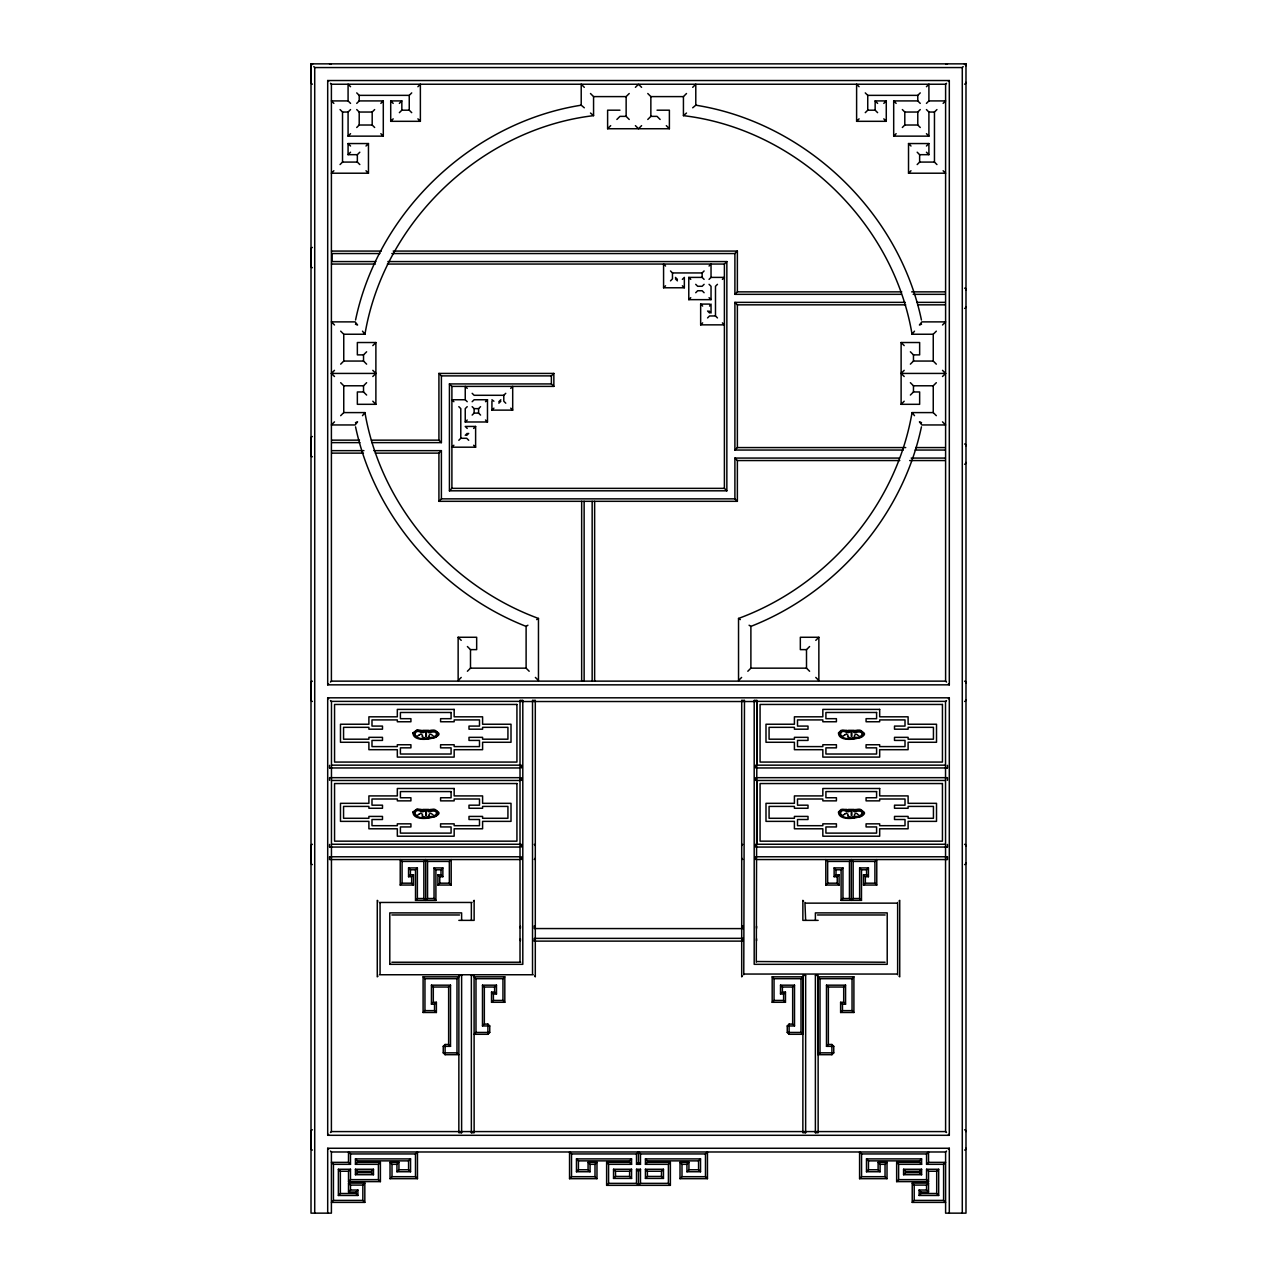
<?xml version="1.0" encoding="UTF-8"?>
<svg xmlns="http://www.w3.org/2000/svg" width="1277" height="1277" viewBox="0 0 1277 1277"><rect width="100%" height="100%" fill="white"/><g stroke="black" fill="none" stroke-linecap="round" stroke-linejoin="round"><path stroke-width="1.5" d="M741.698 700.403L741.698 976.825L742.384 976.139M743.773 974.75L744.475 700.403M815.38 920.366L815.38 912.879L887.212 912.879L887.212 964.327L754.196 964.327L754.196 700.403M756.287 962.235L756.99 700.403M805.643 1132.747L805.643 975.436M805.643 920.366L804.941 902.456M815.38 1132.747L815.38 975.436M897.635 974.75L897.635 902.456M535.302 858.16L534.281 859.501M741.698 845.645L742.719 844.305M355.565 320C378.2 211.615 471.867 122.464 581.211 105.193L584.307 107.795M340.672 331.158L343.752 334.239L364.951 334.239C383.754 222.198 480.615 129.057 593.566 115.648L593.566 96.605L590.485 93.508M936.328 415.679L933.248 412.599L912.049 412.599C896.055 505.836 827.001 585.951 738.537 618.435L738.537 680.513L741.618 677.433M921.435 426.853C902.52 516.259 835.797 593.103 750.892 626.384L749.088 625.219M520.425 926.24L520.425 928.203M520.425 938.739L520.425 940.718M535.127 940.431L534.281 941.069L534.281 938.387L743.054 938.34L743.054 941.069M741.873 926.527L742.719 925.873M756.575 928.203L756.575 926.24M756.575 940.718L756.575 938.739M362.492 415.679L364.951 412.599L343.752 412.599L340.672 415.679M936.328 331.158L933.248 334.239L912.049 334.239L914.508 331.158M356.73 103.389L359.204 100.915L383.292 100.915L383.292 136.144L348.078 136.144L348.078 112.041L350.552 109.567M348.078 136.144L350.552 133.67M356.73 127.492L359.204 125.018L372.182 125.018L374.656 127.492M372.182 125.018L372.182 112.041L374.656 109.567M380.833 103.389L383.292 100.915M359.811 152.202L357.352 154.677L348.078 154.677L350.552 152.202M399.366 103.389L401.84 100.915L401.84 110.189L399.366 112.663M333.872 170.735L331.397 173.209L368.462 173.209L368.462 143.551L348.078 143.551L348.078 154.677M340.049 164.557L342.523 162.083L342.523 112.041L340.049 109.567M356.73 92.886L359.204 95.36L409.247 95.36L411.721 92.886M417.898 86.708L420.372 84.234L420.372 121.315L390.714 121.315L390.714 100.915L401.84 100.915M366.004 146.025L368.462 143.551M390.714 121.315L393.188 118.841M334.494 376.507L331.397 373.427L334.494 370.33M340.672 364.153L343.752 361.056L343.752 334.239M366.627 364.153L363.53 361.056L363.53 354.878L366.627 351.798M372.804 345.62L375.885 342.523L357.352 342.523L357.352 354.878L363.53 354.878M593.566 96.605L626.145 96.605L629.226 93.508M635.403 87.331L638.292 84.458M619.968 110.189L607.613 110.189L607.613 128.738L610.693 125.641M616.871 119.463L619.968 116.367L626.145 116.367L629.226 119.463M340.672 382.685L343.752 385.782L363.53 385.782L366.627 382.685M372.804 376.507L375.885 373.427L372.804 370.33M334.494 421.857L331.397 424.954L355.134 424.954L357.576 421.857L355.453 422.671M641.597 125.641L638.5 128.738L635.403 125.641M647.774 119.463L650.855 116.367L650.855 96.605L647.774 93.508M650.855 96.605L683.434 96.605L686.515 93.508M692.693 87.331L695.789 84.234L695.789 105.193L692.693 107.795M467.222 406.661L465.243 408.64L465.243 421.985L487.479 421.985L487.479 399.749L474.134 399.749L472.155 401.712M465.243 421.985L467.222 420.005M472.155 415.073L474.134 413.094L474.134 408.64L472.155 406.661M480.567 415.073L478.588 413.094L478.588 408.64L480.567 406.661M485.499 401.712L487.479 399.749M438.921 453.127L441.395 450.653L441.395 498.86L438.921 501.318L438.921 453.127L375.358 453.127M453.878 445.226L451.898 447.189L475.619 447.189L475.619 426.438L465.243 426.438L467.222 428.418M458.81 440.278L460.789 438.298L460.789 408.64L458.81 406.661M472.155 393.316L474.134 395.295L503.792 395.295L505.772 393.316M510.72 388.368L512.7 386.388L512.7 410.125L491.932 410.125L491.932 401.217M465.243 435.329L467.222 433.35M498.86 401.712L500.823 399.749M466.728 435.329L468.707 433.35M473.639 428.418L475.619 426.438M491.932 410.125L493.912 408.145M498.86 403.197L500.823 401.217M441.395 375.885L441.395 442.624L438.921 440.15L438.921 373.427L441.395 375.885L551.377 375.885L553.851 373.427L553.851 386.388L451.898 386.388L449.424 383.93L551.377 383.93L553.851 386.388M449.424 383.93L449.424 490.815L451.898 488.357L724.394 488.357L726.852 490.815L726.852 261.577L387.857 261.577M682.365 279.376L684.344 277.396L684.344 287.772L663.577 287.772L665.556 285.809M670.505 280.86L672.468 278.881L672.468 272.943L670.505 270.963M672.468 272.943L702.142 272.943L704.106 270.963M709.054 266.031L711.034 264.052L711.034 277.396L709.054 279.376M877.618 112.663L875.144 110.189L875.144 100.915L886.27 100.915L886.27 121.315L856.612 121.315L859.086 118.841M865.263 112.663L867.737 110.189L867.737 95.36L865.263 92.886M883.796 103.389L886.27 100.915M704.106 279.376L702.142 277.396L688.782 277.396L688.782 299.648L690.761 297.669M695.71 292.72L697.689 290.741L702.142 290.741L704.106 292.72M704.106 284.324L702.142 286.287L697.689 286.287L695.71 284.324M387.378 264.052L724.394 264.052L726.852 261.577M734.898 253.548L737.372 251.074L737.372 291.858L734.898 294.333L734.898 253.548L391.847 253.548M717.466 284.324L715.487 286.287L715.487 315.962L717.466 317.925M722.399 279.376L724.378 277.396L711.034 277.396M327.694 684.839L949.306 684.839L949.306 80.531L327.694 80.531L327.694 684.839L328.62 683.913M330.472 682.062L331.397 681.136L945.603 681.136L946.528 682.062M867.737 95.36L917.78 95.36L920.254 92.886M926.432 86.708L928.906 84.234L928.906 100.915L926.432 103.389M709.549 304.086L700.658 304.086L700.658 324.853L702.637 322.873M707.57 317.925L709.549 315.962L715.487 315.962M920.254 103.389L917.78 100.915L893.692 100.915L893.692 136.144L896.151 133.67M902.344 127.492L904.802 125.018L917.78 125.018L920.254 127.492M902.344 109.567L904.802 112.041L917.78 112.041L920.254 109.567M330.472 83.308L331.397 84.234L945.603 84.234L946.528 83.308M948.38 81.457L949.306 80.531M962.283 1213.15L962.283 67.553L963.209 66.627M965.061 64.776L965.987 63.85L311.013 63.85L311.013 1213.15L331.397 1213.15L331.397 1151.982L330.472 1151.056M936.935 164.557L934.461 162.083L934.461 112.041L936.935 109.567M943.112 103.389L945.587 100.915L928.906 100.915M926.432 146.025L928.906 143.551L928.906 154.677L919.632 154.677L917.173 152.202M928.906 143.551L908.522 143.551L908.522 173.209L910.996 170.735M917.173 164.557L919.632 162.083L934.461 162.083M461.22 677.433L458.14 680.513L458.14 637.271L476.672 637.271L476.672 649.626L470.495 649.626L467.398 646.529M467.398 671.255L470.495 668.158L526.108 668.158L529.189 671.255M905.233 302.362L734.898 302.362L734.898 450.047L737.372 447.573L905.728 447.573M942.506 324.981L945.603 321.884L921.866 321.884L919.424 324.981L921.547 324.182M904.196 376.507L901.115 373.427L904.196 370.33M910.373 364.153L913.47 361.056L933.248 361.056L936.328 364.153M400.228 885.041L402.079 883.189L402.079 861.432L400.228 859.581L400.228 885.041L413.509 885.041L413.509 874.841L410.412 874.841L408.56 876.708L411.657 876.708L413.509 874.841M442.864 876.708L440.996 874.841L437.915 874.841L439.767 876.708L442.864 876.708L442.864 867.929L434.052 867.929L435.904 869.781L435.904 900.365L415.52 900.365L415.52 869.781L417.371 867.929L408.56 867.929L408.56 876.708M423.852 861.432L425.704 859.581L427.556 861.432L427.556 898.513L425.704 900.365L423.852 898.513L423.852 861.432L402.079 861.432M910.373 395.04L913.47 391.959L919.648 391.959L919.648 404.314L901.115 404.314L904.196 401.217M435.904 869.781L440.996 869.781L442.864 867.929M427.556 861.432L449.344 861.432L451.196 859.581L451.196 885.041L437.915 885.041L437.915 874.841M415.52 900.365L417.371 898.513L417.371 867.929M933.248 412.599L933.248 385.782L936.328 382.685M942.506 376.507L945.603 373.427L942.506 370.33M437.915 885.041L439.767 883.189L449.344 883.189L451.196 885.041M377.976 976.139L377.274 976.825L377.274 900.365L377.976 901.067M379.365 974.75L533.227 974.75M461.62 920.366L461.62 912.879L389.788 912.879L389.788 964.327L390.491 963.624M391.879 962.235L520.713 962.235M459.544 914.971L391.879 914.971M379.365 902.456L472.059 902.456M473.448 901.067L474.134 900.365L474.134 920.366L458.842 920.366M747.811 671.255L750.892 668.158L806.505 668.158L809.602 671.255M423.102 1012.485L424.954 1010.634L424.954 978.693L423.102 976.825L423.102 1012.485L436.383 1012.485L436.383 1002.285L433.302 1002.285L431.434 1004.137L434.531 1004.137L436.383 1002.285M423.102 976.825L458.842 976.825L456.99 978.693L456.99 1052.839L458.842 1054.69L445.098 1054.69L443.247 1052.839L443.247 1046.342L450.51 1046.342L448.642 1044.49L448.642 987.025L450.51 985.174L431.434 985.174L431.434 1004.137M806.505 668.158L806.505 649.626L809.602 646.529M815.78 640.352L818.86 637.271L800.328 637.271L800.328 649.626L806.505 649.626M327.694 1135.301L949.306 1135.301L949.306 697.817L327.694 697.817L327.694 1135.301L328.62 1134.375M330.472 1132.507L331.397 1131.582L331.477 701.376L520.01 701.376M496.482 985.174L482.483 985.174L484.334 987.025L494.614 987.025L496.482 985.174L496.482 993.953L493.385 993.953L491.533 992.101L494.614 992.101L496.482 993.953M504.814 976.825L474.134 976.825L475.986 978.693L502.962 978.693L504.814 976.825L504.814 1002.285L491.533 1002.285L491.533 992.101M443.247 1046.342L445.098 1044.49L448.642 1044.49M491.533 1002.285L493.385 1000.434L502.962 1000.434L504.814 1002.285M475.986 978.693L475.986 1032.439L474.134 1034.29L487.894 1034.29L489.745 1032.439L489.745 1025.958L487.894 1024.106L484.334 1024.106L482.483 1025.958L489.745 1025.958M348.509 1171.248L350.489 1169.269L350.489 1179.645L348.509 1181.624L348.509 1171.248L340.352 1171.248L338.373 1169.269L350.489 1169.269M396.955 1171.743L398.935 1169.764L398.935 1162.357L396.955 1164.321L396.955 1171.743L410.555 1171.743L410.555 1158.893L355.437 1158.893L355.437 1164.321L357.416 1162.357L380.402 1162.357L380.402 1181.624L348.509 1181.624M355.437 1174.712L357.416 1172.733L371.495 1172.733L373.475 1174.712L373.475 1169.269L355.437 1169.269L355.437 1174.712L373.475 1174.712M348.509 1162.357L348.509 1151.966L350.489 1153.945L350.489 1164.321L348.509 1162.357L331.461 1162.357L333.441 1164.321L333.441 1200.412L331.461 1202.391L364.823 1202.391L364.823 1183.109L348.509 1183.109L348.509 1192.016L355.932 1192.016L357.895 1190.036L357.895 1195.464L338.373 1195.464L338.373 1169.269M338.373 1195.464L340.352 1193.5L340.352 1171.248M348.509 1192.016L350.489 1190.036L357.895 1190.036M355.437 1169.269L357.416 1171.248L371.495 1171.248L373.475 1169.269M355.437 1164.321L378.423 1164.321L380.402 1162.357M364.823 1202.391L362.844 1200.412L362.844 1185.088L364.823 1183.109M398.935 1162.357L390.028 1162.357L390.028 1178.671L392.007 1176.692L415.488 1176.692L417.467 1178.671L417.467 1151.966L415.488 1153.945L350.489 1153.945M355.437 1158.893L357.416 1160.873L408.576 1160.873L410.555 1158.893M945.603 701.52L946.528 700.594M948.38 698.742L949.306 697.817M825.804 885.041L827.656 883.189L827.656 861.432L825.804 859.581L825.804 885.041L839.085 885.041L839.085 874.841L836.004 874.841L834.136 876.708L837.233 876.708L839.085 874.841M868.44 876.708L866.588 874.841L863.491 874.841L865.343 876.708L868.44 876.708L868.44 867.929L859.629 867.929L861.48 869.781L861.48 900.365L841.096 900.365L841.096 869.781L842.948 867.929L834.136 867.929L834.136 876.708M849.444 861.432L851.296 859.581L853.148 861.432L853.148 898.513L851.296 900.365L849.444 898.513L849.444 861.432L827.656 861.432M861.48 869.781L866.588 869.781L868.44 867.929M853.148 861.432L874.921 861.432L876.772 859.581L876.772 885.041L863.491 885.041L863.491 874.841M841.096 900.365L842.948 898.513L842.948 867.929M688.926 1162.357L686.946 1164.321L686.946 1171.743L688.926 1169.764L688.926 1162.357L680.018 1162.357L680.018 1178.671L707.458 1178.671L707.458 1151.966L705.479 1153.945L640.479 1153.945L638.5 1151.966L636.521 1153.945L571.521 1153.945L569.542 1151.966L569.542 1178.671L571.521 1176.692L595.002 1176.692L596.982 1178.671L596.982 1162.357L588.074 1162.357L588.074 1169.764L590.054 1171.743L590.054 1164.321L588.074 1162.357M631.572 1164.321L629.609 1162.357L606.623 1162.357L608.586 1164.321L631.572 1164.321L631.572 1158.893L576.47 1158.893L576.47 1171.743L578.433 1169.764L588.074 1169.764M863.491 885.041L865.343 883.189L874.921 883.189L876.772 885.041M595.002 1176.692L595.002 1164.321L596.982 1162.357M772.186 1002.285L774.038 1000.434L774.038 978.693L772.186 976.825L772.186 1002.285L785.467 1002.285L785.467 992.101L782.386 992.101L780.518 993.953L783.615 993.953L785.467 992.101M772.186 976.825L802.866 976.825L802.866 1034.29L789.106 1034.29L787.255 1032.439L787.255 1025.958L794.517 1025.958L792.666 1024.106L792.666 987.025L794.517 985.174L780.518 985.174L780.518 993.953M802.866 1034.29L801.014 1032.439L801.014 978.693L802.866 976.825M576.47 1158.893L578.433 1160.873L629.609 1160.873L631.572 1158.893M606.623 1162.357L606.623 1185.343L608.586 1183.364L636.521 1183.364L638.5 1185.343L640.479 1183.364L668.414 1183.364L670.377 1185.343L670.377 1162.357L647.391 1162.357L645.428 1164.321L645.428 1158.893L700.53 1158.893L700.53 1171.743L686.946 1171.743M613.535 1178.416L615.514 1176.436L629.609 1176.436L631.572 1178.416L631.572 1169.269L613.535 1169.269L613.535 1178.416L631.572 1178.416M885.121 914.971L817.456 914.971M899.024 901.067L899.726 900.365L899.726 976.825L899.024 976.139M613.535 1169.269L615.514 1171.248L629.609 1171.248L631.572 1169.269M640.479 1153.945L640.479 1164.321L636.521 1164.321L638.5 1162.357L638.5 1151.966M638.5 1185.343L638.5 1171.248L640.479 1169.269L636.521 1169.269L636.521 1183.364M787.255 1025.958L789.106 1024.106L792.666 1024.106M645.428 1178.416L647.391 1176.436L661.486 1176.436L663.465 1178.416L663.465 1169.269L645.428 1169.269L645.428 1178.416L663.465 1178.416M845.566 985.174L826.49 985.174L828.358 987.025L843.698 987.025L845.566 985.174L845.566 1004.137L842.469 1004.137L840.617 1002.285L843.698 1002.285L845.566 1004.137M853.898 976.825L818.158 976.825L820.01 978.693L852.046 978.693L853.898 976.825L853.898 1012.485L840.617 1012.485L840.617 1002.285M645.428 1169.269L647.391 1171.248L661.486 1171.248L663.465 1169.269M645.428 1164.321L668.414 1164.321L670.377 1162.357M840.617 1012.485L842.469 1010.634L852.046 1010.634L853.898 1012.485M680.018 1178.671L681.998 1176.692L705.479 1176.692L707.458 1178.671M645.428 1158.893L647.391 1160.873L698.567 1160.873L700.53 1158.893M833.753 1046.342L826.49 1046.342L828.358 1044.49L831.902 1044.49L833.753 1046.342L833.753 1052.839L831.902 1054.69L818.158 1054.69L820.01 1052.839L820.01 978.693M926.559 1153.945L926.559 1164.321L928.539 1162.357L928.539 1151.966L926.559 1153.945L861.56 1153.945L859.581 1151.966L859.581 1178.671L861.56 1176.692L885.041 1176.692L887.02 1178.671L887.02 1162.357L878.113 1162.357L878.113 1169.764L880.092 1171.743L880.092 1164.321L878.113 1162.357M928.539 1181.624L926.559 1179.645L926.559 1169.269L928.539 1171.248L928.539 1181.624L896.646 1181.624L896.646 1162.357L898.625 1164.321L921.611 1164.321L921.611 1158.893L866.492 1158.893L866.492 1171.743L868.472 1169.764L878.113 1169.764M885.041 1176.692L885.041 1164.321L887.02 1162.357M896.646 1181.624L898.625 1179.645L926.559 1179.645M903.573 1174.712L905.553 1172.733L919.632 1172.733L921.611 1174.712L921.611 1169.269L903.573 1169.269L903.573 1174.712L921.611 1174.712M866.492 1158.893L868.472 1160.873L919.632 1160.873L921.611 1158.893M903.573 1169.269L905.553 1171.248L919.632 1171.248L921.611 1169.269M331.397 1151.982L945.603 1151.982L946.528 1151.056M948.38 1149.204L949.306 1148.262L949.306 1213.15M919.137 1190.036L921.116 1192.016L928.539 1192.016L926.559 1190.036L919.137 1190.036L919.137 1195.464L938.675 1195.464L936.695 1193.5L936.695 1171.248L938.675 1169.269L926.559 1169.269M928.539 1192.016L928.539 1183.109L912.225 1183.109L912.225 1202.391L945.587 1202.391L943.607 1200.412L943.607 1164.321L945.587 1162.357L928.539 1162.357M912.225 1183.109L914.204 1185.088L926.559 1185.088L928.539 1183.109M912.225 1202.391L914.204 1200.412L943.607 1200.412M919.137 1195.464L921.116 1193.5L936.695 1193.5M683.434 96.605L683.434 115.648L686.515 113.03M526.108 668.158L526.108 626.384L527.912 625.219M536.659 619.6L538.463 618.435C449.999 585.951 380.945 505.836 364.951 412.599M313.791 66.627L314.717 67.553L962.283 67.553M350.552 103.389L348.078 100.915L331.397 100.915L333.872 103.389M401.84 110.189L409.247 110.189L411.721 112.663M657.032 110.189L669.387 110.189L669.387 128.738L607.613 128.738M867.737 110.189L875.144 110.189M342.523 112.041L348.078 112.041M356.73 109.567L359.204 112.041L372.182 112.041M926.432 109.567L928.906 112.041L934.461 112.041M650.855 116.367L657.032 116.367L660.129 119.463M893.692 136.144L928.906 136.144L928.906 112.041M342.523 162.083L357.352 162.083L359.811 164.557M908.522 173.209L945.587 173.209L943.112 170.735M331.541 251.074L381.264 251.074M393.204 251.074L737.372 251.074M379.892 253.548L332.02 253.548L332.02 261.577L375.885 261.577M331.541 264.052L375.406 264.052M737.372 291.858L901.77 291.858M911.666 291.858L945.347 291.858M734.898 294.333L901.275 294.333M913.167 294.333L944.852 294.333M688.782 299.648L711.034 299.648L711.034 286.287L709.054 284.324M917.125 302.362L944.852 302.362M734.898 302.362L737.372 304.836L905.728 304.836M917.62 304.836L945.347 304.836M709.549 306.065L711.034 304.086L711.034 312.993L709.054 311.013M700.658 324.853L724.378 324.853L722.399 322.873M901.115 404.314L901.115 342.523L919.648 342.523L919.648 354.878L913.47 354.878L910.373 351.798M343.752 361.056L363.53 361.056M331.397 373.427L375.885 373.427M438.921 373.427L553.851 373.427M901.115 373.427L945.603 373.427M910.373 382.685L913.47 385.782L933.248 385.782M366.627 395.04L363.53 391.959L357.352 391.959L357.352 404.314L375.885 404.314L375.885 342.523M467.222 401.712L465.243 399.749L451.898 399.749L453.878 401.712M474.134 408.64L478.588 408.64M474.134 413.094L478.588 413.094M460.789 438.298L466.728 438.298L468.707 440.278M331.669 440.15L359.475 440.15M371.384 440.15L438.921 440.15M332.148 442.624L359.954 442.624M371.878 442.624L441.395 442.624M915.625 447.573L945.347 447.573M734.898 450.047L903.254 450.047M915.146 450.047L944.852 450.047M332.148 450.653L363.929 450.653M373.858 450.653L441.395 450.653M331.669 453.127L363.45 453.127M734.898 458.076L737.372 460.55L737.372 501.318L734.898 498.86L734.898 458.076L899.295 458.076M911.187 458.076L944.852 458.076M737.372 460.55L899.79 460.55M909.687 460.55L945.347 460.55M449.424 490.815L726.852 490.815M441.395 498.86L734.898 498.86M438.921 501.318L737.372 501.318M520.202 700.403L522.612 700.403M532.717 700.403L535.127 700.403M741.873 700.403L744.283 700.403M754.388 700.403L756.798 700.403M520.84 701.52L756.16 701.52M331.477 765.162L520.01 765.162M945.523 765.162L756.99 765.162L756.99 701.376L945.523 701.376L945.603 1131.582L946.528 1132.507M329.546 767.956L519.436 767.956M757.564 767.956L947.454 767.956M519.436 777.677L329.546 777.677L329.546 780.279M757.564 777.677L947.454 777.677L947.454 780.279M331.477 780.47L520.01 780.47M945.523 780.47L756.99 780.47L756.99 844.257L945.523 844.257M331.477 844.257L520.01 844.257M329.546 847.05L519.436 847.05M757.564 847.05L947.454 847.05M329.546 856.771L519.436 856.771M757.564 856.771L947.454 856.771M329.546 859.549L519.436 859.549M757.564 859.549L947.454 859.549M408.56 867.929L410.412 869.781L415.52 869.781M834.136 867.929L836.004 869.781L841.096 869.781M402.079 883.189L411.657 883.189L413.509 885.041M827.656 883.189L837.233 883.189L839.085 885.041M417.371 898.513L423.852 898.513M427.556 898.513L434.052 898.513L435.904 900.365M842.948 898.513L849.444 898.513M853.148 898.513L859.629 898.513L861.48 900.365M805.643 903.142L896.933 903.142M818.158 920.366L802.866 920.366L802.866 900.365L803.552 901.067M534.281 941.117L743.054 941.117M756.99 961.533L885.121 962.235M389.788 964.327L522.804 964.327L522.804 700.403M744.475 974.048L896.933 974.048M461.572 975.436L458.89 975.436L458.842 1132.747L461.572 1132.747M471.405 975.436L474.086 975.436L474.134 1132.747L471.405 1132.747M805.595 975.436L802.914 975.436L802.866 1132.747L805.595 1132.747M815.428 975.436L818.11 975.436L818.158 1132.747L815.428 1132.747M424.954 978.693L456.99 978.693M774.038 978.693L801.014 978.693M431.434 985.174L433.302 987.025L448.642 987.025M780.518 985.174L782.386 987.025L792.666 987.025M774.038 1000.434L783.615 1000.434L785.467 1002.285M424.954 1010.634L434.531 1010.634L436.383 1012.485M475.986 1032.439L489.745 1032.439M787.255 1032.439L801.014 1032.439M443.247 1052.839L456.99 1052.839M820.01 1052.839L833.753 1052.839M331.397 1131.582L945.603 1131.582M327.694 1213.15L327.694 1148.262L949.306 1148.262M896.646 1162.357L919.632 1162.357L921.611 1164.321M333.441 1164.321L350.489 1164.321M390.028 1162.357L392.007 1164.321L396.955 1164.321M590.054 1164.321L595.002 1164.321M680.018 1162.357L681.998 1164.321L686.946 1164.321M880.092 1164.321L885.041 1164.321M926.559 1164.321L943.607 1164.321M398.935 1169.764L408.576 1169.764L410.555 1171.743M688.926 1169.764L698.567 1169.764L700.53 1171.743M928.539 1171.248L936.695 1171.248M576.47 1171.743L590.054 1171.743M866.492 1171.743L880.092 1171.743M390.028 1178.671L417.467 1178.671M569.542 1178.671L596.982 1178.671M859.581 1178.671L887.02 1178.671M350.489 1179.645L378.423 1179.645L380.402 1181.624M348.509 1183.109L350.489 1185.088L362.844 1185.088M606.623 1185.343L670.377 1185.343M340.352 1193.5L355.932 1193.5L357.895 1195.464M333.441 1200.412L362.844 1200.412M695.789 105.193C805.133 122.464 898.8 211.615 921.435 320M683.434 115.648C796.385 129.057 893.246 222.198 912.049 334.239M921.547 422.671L919.424 421.857L921.866 424.954L945.603 424.954L942.506 421.857M355.453 324.182L357.576 324.981L355.134 321.884L331.397 321.884L334.494 324.981M742.719 859.501L741.698 858.16M534.281 844.305L535.302 845.645M742.719 941.069L741.873 940.431M526.108 626.384C441.203 593.103 374.48 516.259 355.565 426.853M738.537 618.435L740.341 619.6M590.485 113.03L593.566 115.648M893.692 100.915L896.151 103.389M926.432 133.67L928.906 136.144M875.144 100.915L877.618 103.389M926.432 152.202L928.906 154.677M859.086 86.708L856.612 84.234L856.612 121.315M883.796 118.841L886.27 121.315M908.522 143.551L910.996 146.025M901.115 342.523L904.196 345.62M638.708 84.458L641.597 87.331M666.307 125.641L669.387 128.738M584.307 87.331L581.211 84.234L581.211 105.193M688.782 277.396L690.761 279.376M709.054 297.669L711.034 299.648M665.556 266.031L663.577 264.052L663.577 287.772M675.437 277.396L677.417 279.376M675.437 278.881L677.417 280.86M682.365 285.809L684.344 287.772M700.658 304.086L702.637 306.065M707.57 311.013L709.549 312.993M417.898 118.841L420.372 121.315M390.714 100.915L393.188 103.389M948.38 683.913L949.306 684.839M350.552 86.708L348.078 84.234L348.078 100.915M311.013 63.85L311.939 64.776M327.694 80.531L328.62 81.457M380.833 133.67L383.292 136.144M348.078 143.551L350.552 146.025M366.004 170.735L368.462 173.209M815.78 677.433L818.86 680.513L818.86 637.271M505.772 403.197L503.792 401.217L503.792 395.295M510.72 408.145L512.7 410.125M491.932 399.749L493.912 401.217M467.222 388.368L465.243 386.388L465.243 399.749M485.499 420.005L487.479 421.985M473.639 445.226L475.619 447.189M372.804 401.217L375.885 404.314M535.382 677.433L538.463 680.513L538.463 618.435M458.14 637.271L461.22 640.352M948.38 1134.375L949.306 1135.301M327.694 697.817L328.62 698.742M330.472 700.594L331.397 701.52M534.616 976.139L535.302 976.825L535.302 700.403M638.5 1162.357L640.479 1164.321M636.521 1169.269L638.5 1171.248M327.694 1148.262L328.62 1149.204M912.049 412.599L914.508 415.679M362.492 331.158L364.951 334.239M535.127 926.527L534.281 925.873L534.281 928.555L743.054 928.602L743.054 925.873M965.987 63.85L965.987 1213.15L945.603 1213.15L945.603 1151.982M947.454 765.354L947.454 767.764M947.454 844.448L947.454 846.859M947.454 856.963L947.454 859.373M945.603 84.234L945.603 681.136M938.675 1169.269L938.675 1195.464M933.248 334.239L933.248 361.056M926.559 1185.088L926.559 1190.036M921.116 1192.016L921.116 1193.5M919.632 154.677L919.632 162.083M919.632 1160.873L919.632 1162.357M919.632 1171.248L919.632 1172.733M917.78 95.36L917.78 100.915M917.78 112.041L917.78 125.018M914.204 1185.088L914.204 1200.412M913.47 354.878L913.47 361.056M913.47 385.782L913.47 391.959M905.553 1171.248L905.553 1172.733M904.802 112.041L904.802 125.018M898.625 1164.321L898.625 1179.645M874.921 861.432L874.921 883.189M868.472 1160.873L868.472 1169.764M866.588 869.781L866.588 874.841M865.343 876.708L865.343 883.189M861.56 1153.945L861.56 1176.692M859.629 867.929L859.629 898.513M852.046 978.693L852.046 1010.634M851.871 733.19L851.871 736.286M851.871 812.284L851.871 815.38M851.248 733.19L851.248 736.286M851.248 812.284L851.248 815.38M851.296 859.581L851.296 900.365M843.698 987.025L843.698 1002.285M842.469 1004.137L842.469 1010.634M837.233 876.708L837.233 883.189M836.004 869.781L836.004 874.841M831.902 1044.49L831.902 1054.69M828.358 987.025L828.358 1044.49M826.49 985.174L826.49 1046.342M818.158 976.825L818.158 1054.69M794.517 985.174L794.517 1025.958M789.106 1024.106L789.106 1034.29M783.615 993.953L783.615 1000.434M782.386 987.025L782.386 992.101M755.585 765.162L755.585 767.908M755.585 777.725L755.585 780.423M755.585 844.305L755.585 847.002M755.585 856.819L755.585 859.501M750.892 626.384L750.892 668.158M737.372 304.836L737.372 447.573M724.394 264.052L724.394 488.357M705.479 1153.945L705.479 1176.692M702.142 272.943L702.142 277.396M698.567 1160.873L698.567 1169.764M681.998 1164.321L681.998 1176.692M668.414 1164.321L668.414 1183.364M661.486 1171.248L661.486 1176.436M647.391 1160.873L647.391 1162.357M647.391 1171.248L647.391 1176.436M640.479 1169.269L640.479 1183.364M636.521 1153.945L636.521 1164.321M629.609 1160.873L629.609 1162.357M629.609 1171.248L629.609 1176.436M626.145 96.605L626.145 116.367M615.514 1171.248L615.514 1176.436M608.586 1164.321L608.586 1183.364M594.635 501.318L594.635 681.008M592.161 501.318L592.161 681.008M584.132 501.318L584.132 681.008M581.658 501.318L581.658 681.008M578.433 1160.873L578.433 1169.764M571.521 1153.945L571.521 1176.692M551.377 375.885L551.377 383.93M532.525 700.403L532.525 974.048M521.415 765.162L521.415 767.908M521.415 777.725L521.415 780.423M521.415 844.305L521.415 847.002M521.415 856.819L521.415 859.501M520.01 700.403L520.01 961.533M502.962 978.693L502.962 1000.434M494.614 987.025L494.614 992.101M493.385 993.953L493.385 1000.434M487.894 1024.106L487.894 1034.29M484.334 987.025L484.334 1024.106M482.483 985.174L482.483 1025.958M471.357 903.142L471.357 920.366M471.357 975.436L471.357 1132.747M470.495 649.626L470.495 668.158M461.62 975.436L461.62 1132.747M451.898 386.388L451.898 488.357M450.51 985.174L450.51 1046.342M449.344 861.432L449.344 883.189M445.098 1044.49L445.098 1054.69M440.996 869.781L440.996 874.841M439.767 876.708L439.767 883.189M434.531 1004.137L434.531 1010.634M434.052 867.929L434.052 898.513M433.302 987.025L433.302 1002.285M426.358 733.19L426.358 736.286M426.358 812.284L426.358 815.38M425.752 733.19L425.752 736.286M425.752 812.284L425.752 815.38M425.704 859.581L425.704 900.365M415.488 1153.945L415.488 1176.692M411.657 876.708L411.657 883.189M410.412 869.781L410.412 874.841M409.247 95.36L409.247 110.189M408.576 1160.873L408.576 1169.764M392.007 1164.321L392.007 1176.692M380.067 903.142L380.067 974.048M378.423 1164.321L378.423 1179.645M371.495 1171.248L371.495 1172.733M363.53 385.782L363.53 391.959M359.204 95.36L359.204 100.915M359.204 112.041L359.204 125.018M357.352 154.677L357.352 162.083M357.416 1160.873L357.416 1162.357M357.416 1171.248L357.416 1172.733M355.932 1192.016L355.932 1193.5M350.489 1185.088L350.489 1190.036M343.752 385.782L343.752 412.599M331.397 84.234L331.397 681.136M329.546 765.354L329.546 767.764M329.546 844.448L329.546 846.859M329.546 856.963L329.546 859.373M314.717 67.553L314.717 1213.15M965.987 306.624A1.852 1.852 0 0 1 964.614 308.411M964.614 288.155A1.852 1.852 0 0 1 965.987 289.943M312.386 456.767A1.852 1.852 0 0 1 311.013 454.979L311.013 438.298A1.852 1.852 0 0 1 312.386 436.511M312.386 267.691A1.852 1.852 0 0 1 311.013 265.903L311.013 249.223A1.852 1.852 0 0 1 312.386 247.435M312.386 84.17A1.852 1.852 0 0 1 311.013 82.382L311.013 65.702A1.852 1.852 0 0 1 312.865 63.85M329.546 63.85A1.852 1.852 0 0 1 330.855 64.393M965.987 1148.262A1.852 1.852 0 0 1 964.614 1150.066M964.614 1129.794A1.852 1.852 0 0 1 965.987 1131.582M312.386 864.593A1.852 1.852 0 0 1 311.013 862.805L311.013 846.108A1.852 1.852 0 0 1 312.386 844.32M965.987 462.466A1.852 1.852 0 0 1 964.614 464.253M964.614 443.981A1.852 1.852 0 0 1 965.987 445.769M965.987 862.805A1.852 1.852 0 0 1 964.614 864.593M964.614 844.32A1.852 1.852 0 0 1 965.987 846.108M965.987 82.382A1.852 1.852 0 0 1 964.614 84.17M964.135 63.85A1.852 1.852 0 0 1 965.987 65.702M946.145 64.393A1.852 1.852 0 0 1 947.454 63.85M312.386 701.456A1.852 1.852 0 0 1 311.013 699.668L311.013 682.987A1.852 1.852 0 0 1 312.386 681.2M965.987 699.668A1.852 1.852 0 0 1 964.614 701.456M964.614 681.2A1.852 1.852 0 0 1 965.987 682.987M312.386 1150.066A1.852 1.852 0 0 1 311.013 1148.262L311.013 1131.582A1.852 1.852 0 0 1 312.386 1129.794M419 735.169C413.413 739.67 413.588 727.635 421.314 732.615C423.756 733.237 426.566 730.061 428.944 732.79C431.387 732.056 437.436 730.444 436.431 734.913C432.935 739.814 431.881 731.194 428.992 735.44A1.804 1.804 0 0 0 429.439 736.973L425.752 738.138L422.08 736.909A1.979 1.979 0 0 0 422.464 735.169L420.724 734.067L419 735.169M419 814.263C413.652 818.796 413.333 806.904 421.187 811.597C423.613 812.635 426.55 808.964 428.944 811.885C431.387 811.15 437.436 809.538 436.431 814.008C432.935 818.892 431.881 810.288 428.992 814.534A1.804 1.804 0 0 0 429.439 816.067L425.752 817.232L421.985 816.099A1.979 1.979 0 0 0 422.464 814.263L420.724 813.146L419 814.263M844.512 735.169C838.909 739.67 839.101 727.635 846.827 732.615C849.269 733.237 852.078 730.061 854.457 732.79C856.899 732.056 862.949 730.444 861.943 734.913C858.447 739.814 857.394 731.194 854.505 735.44A1.804 1.804 0 0 0 854.952 736.973L851.248 738.138L847.577 736.909A1.979 1.979 0 0 0 847.96 735.169L846.236 734.067L844.512 735.169M844.512 814.263C839.165 818.796 838.845 806.904 846.699 811.597C849.125 812.667 852.062 808.98 854.457 811.885C856.851 810.672 864.226 810.177 861.416 814.518C858.032 818.365 857.33 810.225 854.505 814.534A1.804 1.804 0 0 0 854.952 816.067L851.248 817.232L847.577 816.003A1.979 1.979 0 0 0 847.96 814.263L846.236 813.146L844.512 814.263M413.014 732.886C412.742 746.901 457.198 734.227 430.317 730.348A1.692 1.692 0 0 1 428.529 730.348L422.958 730.348A1.692 1.692 0 0 1 421.171 730.348L416.94 729.933L413.014 732.886M413.525 733.062C414.019 738.713 427.188 740.868 431.179 737.292C440.437 740.389 438.857 726.661 430.429 730.907A2.219 2.219 0 0 1 428.418 730.907L423.07 730.907A2.219 2.219 0 0 1 421.059 730.907L417.052 730.46L413.525 733.062M413.014 811.98C412.742 825.996 457.198 813.305 430.317 809.442A1.692 1.692 0 0 1 428.529 809.442L422.958 809.442A1.692 1.692 0 0 1 421.171 809.442L416.94 809.027L413.014 811.98M413.525 812.156C414.019 817.807 427.188 819.962 431.179 816.386C440.437 819.467 438.857 805.755 430.429 810.001A2.219 2.219 0 0 1 428.418 810.001L423.07 810.001A2.219 2.219 0 0 1 421.059 810.001L417.052 809.554L413.525 812.156M838.526 732.886C838.255 746.901 882.71 734.227 855.829 730.348A1.692 1.692 0 0 1 854.042 730.348L848.471 730.348A1.692 1.692 0 0 1 846.683 730.348L841.112 730.348L838.526 732.886M839.037 733.062C839.532 738.713 852.685 740.868 856.691 737.292C865.822 740.389 864.513 726.805 856.037 730.843A2.219 2.219 0 0 1 853.93 730.907L848.678 730.843A2.219 2.219 0 0 1 846.571 730.907L842.565 730.46L839.037 733.062M838.526 811.98C838.255 825.996 882.71 813.305 855.829 809.442A1.692 1.692 0 0 1 854.042 809.442L848.471 809.442A1.692 1.692 0 0 1 846.683 809.442L841.112 809.442L838.526 811.98M839.037 812.156C839.532 817.807 852.685 819.962 856.691 816.386C865.822 819.483 864.513 805.899 856.037 809.937A2.219 2.219 0 0 1 853.93 810.001L848.678 809.937A2.219 2.219 0 0 1 846.571 810.001L842.565 809.554L839.037 812.156M516.93 704.457L334.558 704.457L334.558 762.066L516.93 762.066L516.93 704.457M942.442 704.457L760.07 704.457L760.07 762.066L942.442 762.066L942.442 704.457M454.165 709.405L397.323 709.405L397.323 716.812L368.893 716.812L368.893 724.235L340.48 724.235L340.48 742.272L368.893 742.272L368.893 749.695L397.323 749.695L397.323 757.101L454.165 757.101L454.165 749.695L482.594 749.695L482.594 742.272L511.008 742.272L511.008 724.235L482.594 724.235L482.594 716.812L454.165 716.812L454.165 709.405M879.677 709.405L822.835 709.405L822.835 716.812L794.406 716.812L794.406 724.235L765.992 724.235L765.992 742.272L794.406 742.272L794.406 749.695L822.835 749.695L822.835 757.101L879.677 757.101L879.677 749.695L908.107 749.695L908.107 742.272L936.52 742.272L936.52 724.235L908.107 724.235L908.107 716.812L879.677 716.812L879.677 709.405M451.084 712.486L400.403 712.486L400.403 718.68L410.923 718.68L410.923 721.76L397.323 721.76L397.323 719.909L371.99 719.909L371.99 726.086L382.493 726.086L382.493 729.183L368.893 729.183L368.893 727.331L343.561 727.331L343.561 739.191L368.893 739.191L368.893 737.34L382.493 737.34L382.493 740.421L371.99 740.421L371.99 746.598L397.323 746.598L397.323 744.746L410.923 744.746L410.923 747.843L400.403 747.843L400.403 754.021L451.084 754.021L451.084 747.843L440.581 747.843L440.581 744.746L454.165 744.746L454.165 746.598L479.498 746.598L479.498 740.421L468.994 740.421L468.994 737.34L482.594 737.34L482.594 739.191L507.927 739.191L507.927 727.331L482.594 727.331L482.594 729.183L468.994 729.183L468.994 726.086L479.498 726.086L479.498 719.909L454.165 719.909L454.165 721.76L440.581 721.76L440.581 718.68L451.084 718.68L451.084 712.486M876.597 712.486L825.916 712.486L825.916 718.68L836.419 718.68L836.419 721.76L822.835 721.76L822.835 719.909L797.502 719.909L797.502 726.086L808.006 726.086L808.006 729.183L794.406 729.183L794.406 727.331L769.073 727.331L769.073 739.191L794.406 739.191L794.406 737.34L808.006 737.34L808.006 740.421L797.502 740.421L797.502 746.598L822.835 746.598L822.835 744.746L836.419 744.746L836.419 747.843L825.916 747.843L825.916 754.021L876.597 754.021L876.597 747.843L866.077 747.843L866.077 744.746L879.677 744.746L879.677 746.598L905.01 746.598L905.01 740.421L894.507 740.421L894.507 737.34L908.107 737.34L908.107 739.191L933.439 739.191L933.439 727.331L908.107 727.331L908.107 729.183L894.507 729.183L894.507 726.086L905.01 726.086L905.01 719.909L879.677 719.909L879.677 721.76L866.077 721.76L866.077 718.68L876.597 718.68L876.597 712.486M516.93 783.551L334.558 783.551L334.558 841.16L516.93 841.16L516.93 783.551M942.442 783.551L760.07 783.551L760.07 841.16L942.442 841.16L942.442 783.551M454.165 788.5L397.323 788.5L397.323 795.906L368.893 795.906L368.893 803.329L340.48 803.329L340.48 821.366L368.893 821.366L368.893 828.789L397.323 828.789L397.323 836.196L454.165 836.196L454.165 828.789L482.594 828.789L482.594 821.366L511.008 821.366L511.008 803.329L482.594 803.329L482.594 795.906L454.165 795.906L454.165 788.5M879.677 788.5L822.835 788.5L822.835 795.906L794.406 795.906L794.406 803.329L765.992 803.329L765.992 821.366L794.406 821.366L794.406 828.789L822.835 828.789L822.835 836.196L879.677 836.196L879.677 828.789L908.107 828.789L908.107 821.366L936.52 821.366L936.52 803.329L908.107 803.329L908.107 795.906L879.677 795.906L879.677 788.5M451.084 791.58L400.403 791.58L400.403 797.758L410.923 797.758L410.923 800.855L397.323 800.855L397.323 799.003L371.99 799.003L371.99 805.18L382.493 805.18L382.493 808.261L368.893 808.261L368.893 806.41L343.561 806.41L343.561 818.286L368.893 818.286L368.893 816.418L382.493 816.418L382.493 819.515L371.99 819.515L371.99 825.692L397.323 825.692L397.323 823.841L410.923 823.841L410.923 826.937L400.403 826.937L400.403 833.115L451.084 833.115L451.084 826.937L440.581 826.937L440.581 823.841L454.165 823.841L454.165 825.692L479.498 825.692L479.498 819.515L468.994 819.515L468.994 816.418L482.594 816.418L482.594 818.286L507.927 818.286L507.927 806.41L482.594 806.41L482.594 808.261L468.994 808.261L468.994 805.18L479.498 805.18L479.498 799.003L454.165 799.003L454.165 800.855L440.581 800.855L440.581 797.758L451.084 797.758L451.084 791.58M876.597 791.58L825.916 791.58L825.916 797.758L836.419 797.758L836.419 800.855L822.835 800.855L822.835 799.003L797.502 799.003L797.502 805.18L808.006 805.18L808.006 808.261L794.406 808.261L794.406 806.41L769.073 806.41L769.073 818.286L794.406 818.286L794.406 816.418L808.006 816.418L808.006 819.515L797.502 819.515L797.502 825.692L822.835 825.692L822.835 823.841L836.419 823.841L836.419 826.937L825.916 826.937L825.916 833.115L876.597 833.115L876.597 826.937L866.077 826.937L866.077 823.841L879.677 823.841L879.677 825.692L905.01 825.692L905.01 819.515L894.507 819.515L894.507 816.418L908.107 816.418L908.107 818.286L933.439 818.286L933.439 806.41L908.107 806.41L908.107 808.261L894.507 808.261L894.507 805.18L905.01 805.18L905.01 799.003L879.677 799.003L879.677 800.855L866.077 800.855L866.077 797.758L876.597 797.758L876.597 791.58"/></g></svg>
